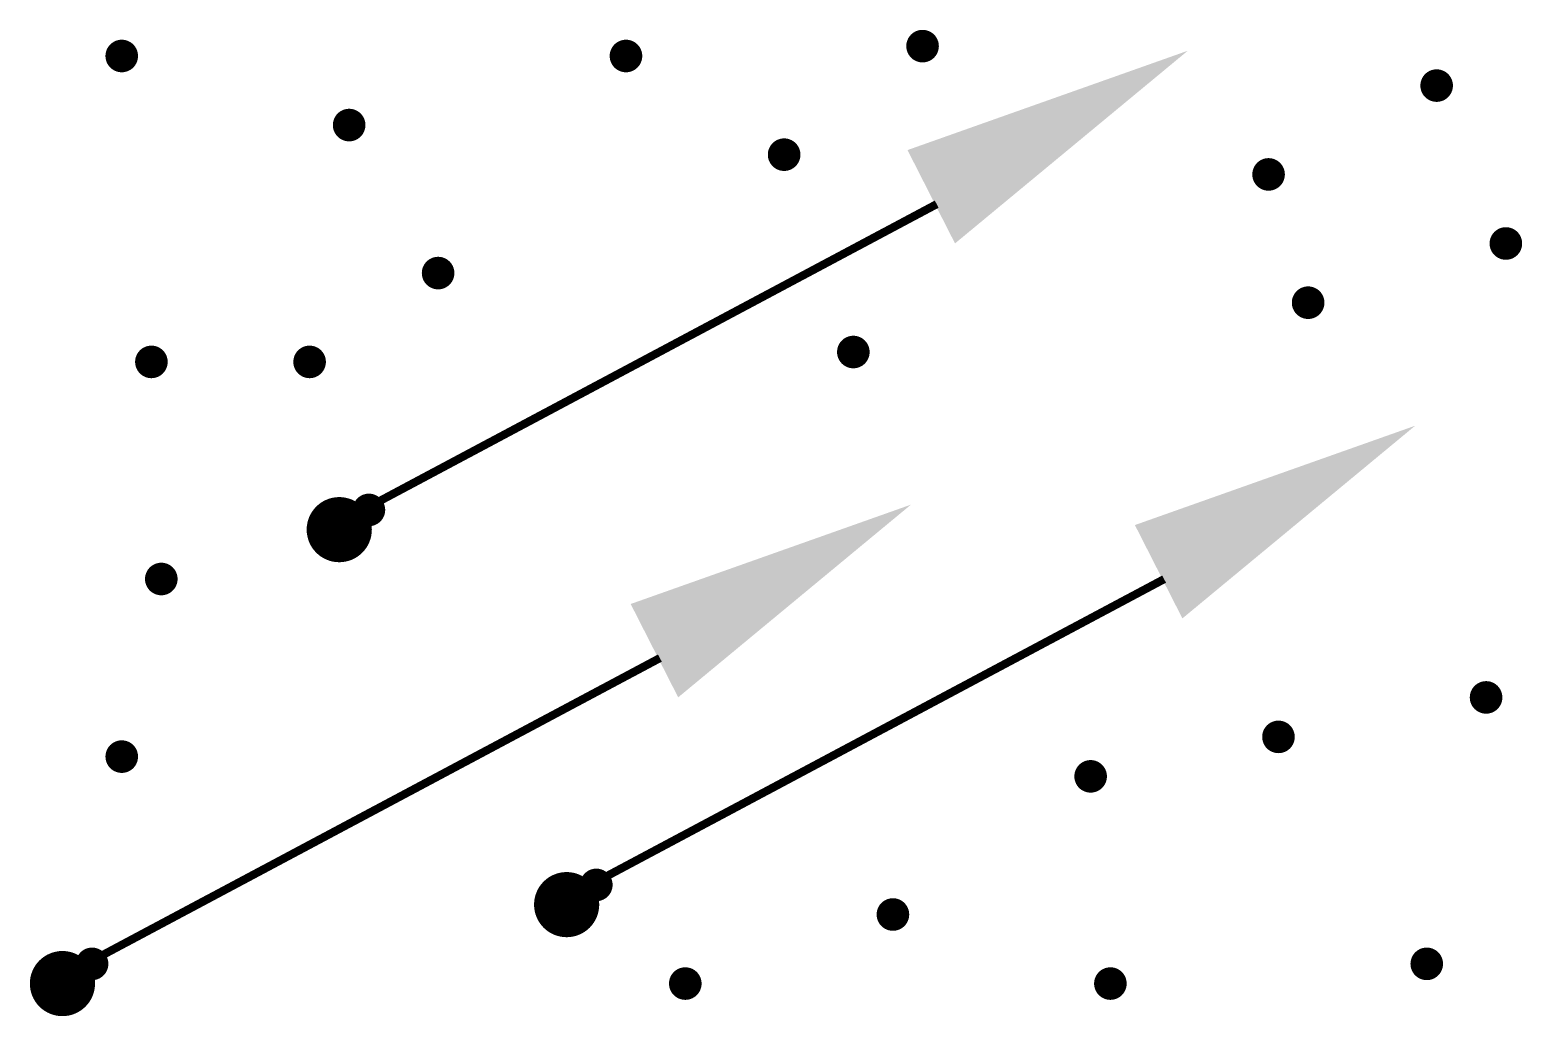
# Model space of a CAD drawing. Extents: x -0.08 to 9.08, y 0.04 to 6.1.
import ezdxf

# ---------------------------------------------------------------- set-up
doc = ezdxf.new("R2010")
doc.units = 0
doc.header["$MEASUREMENT"] = 0
doc.layers.get('0').update_dxf_attribs({"linetype": 'CONTINUOUS'})

msp = doc.modelspace()

# ---------------------------------------------------------------- linework, layer by layer
for points, const_width in [([(5.3502, 5.9968, 1), (5.4502, 5.9968, 1)], 0.1), ([(0.4354, 5.9362, 1), (0.5354, 5.9362, 1)], 0.1), ([(3.5299, 5.9362, 1), (3.6299, 5.9362, 1)], 0.1), ([(8.5053, 5.7545, 1), (8.6053, 5.7545, 1)], 0.1), ([(1.831, 5.5122, 1), (1.931, 5.5122, 1)], 0.1), ([(4.5007, 5.3305, 1), (4.6007, 5.3305, 1)], 0.1), ([(7.4738, 5.2093, 1), (7.5738, 5.2093, 1)], 0.1), ([(8.9301, 4.7853, 1), (9.0301, 4.7853, 1)], 0.1), ([(2.377, 4.6036, 1), (2.477, 4.6036, 1)], 0.1), ([(7.7166, 4.4219, 1), (7.8166, 4.4219, 1)], 0.1), ([(4.9254, 4.119, 1), (5.0254, 4.119, 1)], 0.1), ([(0.6174, 4.0584, 1), (0.7174, 4.0584, 1)], 0.1), ([(1.5883, 4.0584, 1), (1.6883, 4.0584, 1)], 0.1), ([(1.7203, 3.0287, 1), (1.9203, 3.0287, 1)], 0.2), ([(1.9523, 3.1498, 1), (2.0523, 3.1498, 1)], 0.1), ([(0.6781, 2.7258, 1), (0.7781, 2.7258, 1)], 0.1), ([(8.8087, 1.9989, 1), (8.9087, 1.9989, 1)], 0.1), ([(7.5345, 1.7566, 1), (7.6345, 1.7566, 1)], 0.1), ([(0.4354, 1.6355, 1), (0.5354, 1.6355, 1)], 0.1), ([(6.3817, 1.5143, 1), (6.4817, 1.5143, 1)], 0.1), ([(3.1158, 0.7269, 1), (3.3158, 0.7269, 1)], 0.2), ([(3.3479, 0.848, 1), (3.4479, 0.848, 1)], 0.1), ([(5.1682, 0.6663, 1), (5.2682, 0.6663, 1)], 0.1), ([(0.2534, 0.3634, 1), (0.3534, 0.3634, 1)], 0.1), ([(8.4447, 0.3634, 1), (8.5447, 0.3634, 1)], 0.1), ([(0.0214, 0.2423, 1), (0.2214, 0.2423, 1)], 0.2), ([(3.894, 0.2423, 1), (3.994, 0.2423, 1)], 0.1), ([(6.503, 0.2423, 1), (6.603, 0.2423, 1)], 0.1)]:
    msp.add_lwpolyline(points, format="xyb", close=True, dxfattribs=dict(const_width=const_width))
at = {"const_width": 0.05}
for points in [[(5.487, 5.0267), (1.8912, 3.11)], [(6.8826, 2.7249), (3.2868, 0.8082)], [(3.7881, 2.2403), (0.1923, 0.3236)]]:
    msp.add_lwpolyline(points, dxfattribs=at)
for points in [[(7.0281, 5.9685), (5.3078, 5.3587), (5.5994, 4.7857)], [(8.4236, 3.6667), (6.7034, 3.0569), (6.9949, 2.4839)], [(5.3291, 3.1822), (3.6089, 2.5723), (3.9004, 1.9993)]]:
    msp.add_solid(points)

doc.saveas('drawing.dxf')
